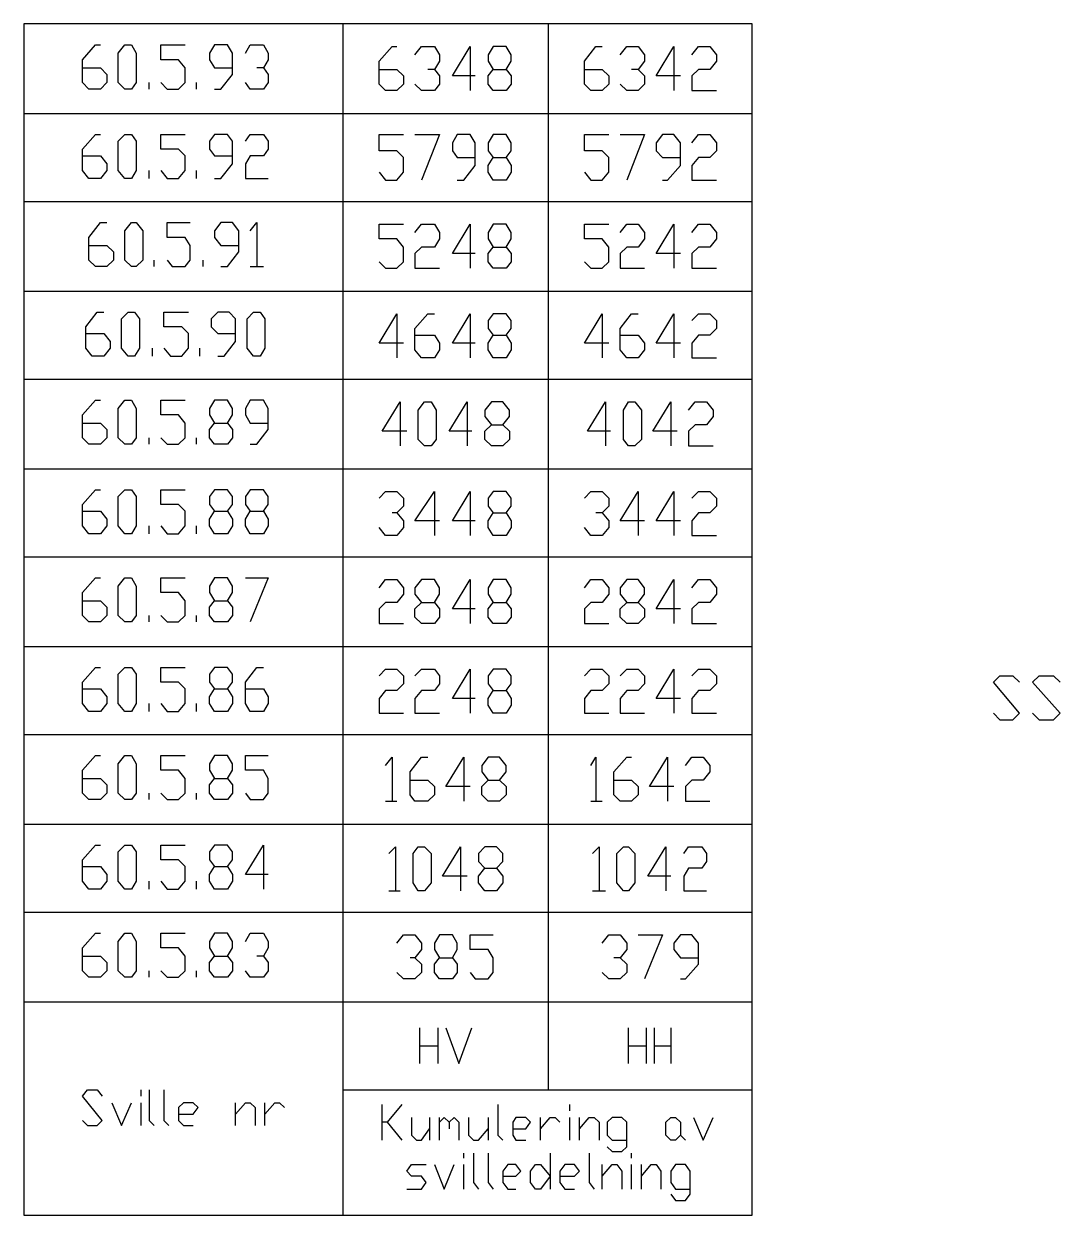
# Model space of a CAD drawing. Header units: millimetres. Extents: x -45 to 90, y -17 to 16.
# Drawn here: x -16.498 to -13.583, y -4.346 to -0.995 of the extents above; entities that cross this region are included whole.
import ezdxf

# ---------------------------------------------------------------- set-up
doc = ezdxf.new("R2010")
doc.units = ezdxf.units.MM
doc.layers.add('PDF_Geometry', color=7, linetype='Continuous')

msp = doc.modelspace()

# ---------------------------------------------------------------- linework, layer by layer
at = {"layer": 'PDF_Geometry', "lineweight": 25}
for points in [[(-14.4491, -0.9948), (-16.4982, -0.9948), (-16.4982, -4.3457), (-14.4491, -4.3457)], [(-16.214, -1.1781), (-16.2324, -1.1598), (-16.2324, -1.0773), (-16.214, -1.0543), (-16.1957, -1.0543), (-16.1819, -1.0773), (-16.1819, -1.1598), (-16.1957, -1.1781)], [(-16.214, -1.4302), (-16.2324, -1.4073), (-16.2324, -1.3248), (-16.214, -1.3065), (-16.1957, -1.3065), (-16.1819, -1.3248), (-16.1819, -1.4073), (-16.1957, -1.4302)], [(-16.1957, -1.6778), (-16.214, -1.6595), (-16.214, -1.5769), (-16.1957, -1.554), (-16.1819, -1.554), (-16.1636, -1.5769), (-16.1636, -1.6595), (-16.1819, -1.6778)], [(-16.2049, -1.9299), (-16.2232, -1.907), (-16.2232, -1.8245), (-16.2049, -1.8061), (-16.1865, -1.8061), (-16.1728, -1.8245), (-16.1728, -1.907), (-16.1865, -1.9299)], [(-15.8519, -1.9299), (-15.8702, -1.907), (-15.8702, -1.8245), (-15.8519, -1.8061), (-15.8335, -1.8061), (-15.8198, -1.8245), (-15.8198, -1.907), (-15.8335, -1.9299)], [(-16.214, -2.1775), (-16.2324, -2.1591), (-16.2324, -2.0766), (-16.214, -2.0537), (-16.1957, -2.0537), (-16.1819, -2.0766), (-16.1819, -2.1591), (-16.1957, -2.1775)], [(-15.3706, -2.182), (-15.3889, -2.1637), (-15.3889, -2.0812), (-15.3706, -2.0583), (-15.3522, -2.0583), (-15.3385, -2.0812), (-15.3385, -2.1637), (-15.3522, -2.182)], [(-14.7975, -2.182), (-14.8113, -2.1637), (-14.8113, -2.0812), (-14.7975, -2.0583), (-14.7792, -2.0583), (-14.7609, -2.0812), (-14.7609, -2.1637), (-14.7792, -2.182)], [(-16.214, -2.4296), (-16.2324, -2.4067), (-16.2324, -2.3241), (-16.214, -2.3058), (-16.1957, -2.3058), (-16.1819, -2.3241), (-16.1819, -2.4067), (-16.1957, -2.4296)], [(-16.214, -2.6771), (-16.2324, -2.6588), (-16.2324, -2.5763), (-16.214, -2.5534), (-16.1957, -2.5534), (-16.1819, -2.5763), (-16.1819, -2.6588), (-16.1957, -2.6771)], [(-16.214, -2.9293), (-16.2324, -2.9063), (-16.2324, -2.8238), (-16.214, -2.8055), (-16.1957, -2.8055), (-16.1819, -2.8238), (-16.1819, -2.9063), (-16.1957, -2.9293)], [(-16.214, -3.1768), (-16.2324, -3.1585), (-16.2324, -3.0759), (-16.214, -3.053), (-16.1957, -3.053), (-16.1819, -3.0759), (-16.1819, -3.1585), (-16.1957, -3.1768)], [(-16.214, -3.4289), (-16.2324, -3.406), (-16.2324, -3.3235), (-16.214, -3.3051), (-16.1957, -3.3051), (-16.1819, -3.3235), (-16.1819, -3.406), (-16.1957, -3.4289)], [(-15.3889, -3.4335), (-15.4026, -3.4106), (-15.4026, -3.3281), (-15.3889, -3.3097), (-15.3706, -3.3097), (-15.3522, -3.3281), (-15.3522, -3.4106), (-15.3706, -3.4335)], [(-14.8113, -3.4335), (-14.8296, -3.4106), (-14.8296, -3.3281), (-14.8113, -3.3097), (-14.7975, -3.3097), (-14.7792, -3.3281), (-14.7792, -3.4106), (-14.7975, -3.4335)], [(-16.214, -3.6765), (-16.2324, -3.6581), (-16.2324, -3.5756), (-16.214, -3.5527), (-16.1957, -3.5527), (-16.1819, -3.5756), (-16.1819, -3.6581), (-16.1957, -3.6765)], [(-14.6646, -4.1349), (-14.6783, -4.1349), (-14.6921, -4.1211), (-14.6921, -4.0845), (-14.6783, -4.0707), (-14.6646, -4.0707), (-14.6508, -4.0845), (-14.6508, -4.1211)], [(-15.0176, -4.2357), (-15.0451, -4.2724), (-15.0588, -4.2724), (-15.0726, -4.2541), (-15.0726, -4.222), (-15.0588, -4.2036), (-15.0451, -4.2036)]]:
    msp.add_lwpolyline(points, close=True, dxfattribs=at)
for points in [[(-15.5998, -4.3457), (-15.5998, -0.9948)], [(-15.0222, -3.9928), (-15.0222, -0.9948)], [(-16.3332, -1.1185), (-16.2828, -1.1185), (-16.2645, -1.1369), (-16.2645, -1.1598), (-16.2828, -1.1781), (-16.3149, -1.1781), (-16.3332, -1.1598), (-16.3332, -1.0956), (-16.2965, -1.0543), (-16.2828, -1.0543)], [(-16.1132, -1.1598), (-16.0948, -1.1781), (-16.0628, -1.1781), (-16.0444, -1.1598), (-16.0444, -1.1185), (-16.0628, -1.0956), (-16.1132, -1.0956), (-16.1132, -1.0543), (-16.0444, -1.0543)], [(-15.9619, -1.1781), (-15.9436, -1.1781), (-15.9115, -1.1369), (-15.9115, -1.0773), (-15.9252, -1.0543), (-15.9619, -1.0543), (-15.9757, -1.0773), (-15.9757, -1.0956), (-15.9619, -1.1185), (-15.9115, -1.1185)], [(-15.8748, -1.0773), (-15.8611, -1.0543), (-15.8244, -1.0543), (-15.8106, -1.0773), (-15.8106, -1.0956), (-15.8244, -1.1185), (-15.8427, -1.1185)], [(-15.4989, -1.1229), (-15.4485, -1.1229), (-15.4301, -1.1414), (-15.4301, -1.1644), (-15.4485, -1.1827), (-15.4806, -1.1827), (-15.4989, -1.1644), (-15.4989, -1.1002), (-15.4622, -1.0589), (-15.4485, -1.0589)], [(-15.3981, -1.0819), (-15.3797, -1.0589), (-15.343, -1.0589), (-15.3293, -1.0819), (-15.3293, -1.1002), (-15.343, -1.1229), (-15.3614, -1.1229)], [(-15.2284, -1.1414), (-15.2926, -1.1414), (-15.2422, -1.0589), (-15.2422, -1.1827)], [(-15.1413, -1.1229), (-15.1276, -1.1414), (-15.1276, -1.1644), (-15.1413, -1.1827), (-15.178, -1.1827), (-15.1918, -1.1644), (-15.1918, -1.1414), (-15.178, -1.1229), (-15.1413, -1.1229), (-15.1276, -1.1002), (-15.1276, -1.0819), (-15.1413, -1.0589), (-15.178, -1.0589), (-15.1918, -1.0819), (-15.1918, -1.1002), (-15.178, -1.1229)], [(-14.9213, -1.1229), (-14.8709, -1.1229), (-14.8525, -1.1414), (-14.8525, -1.1644), (-14.8709, -1.1827), (-14.903, -1.1827), (-14.9213, -1.1644), (-14.9213, -1.1002), (-14.8892, -1.0589), (-14.8709, -1.0589)], [(-14.8205, -1.0819), (-14.8021, -1.0589), (-14.77, -1.0589), (-14.7517, -1.0819), (-14.7517, -1.1002), (-14.77, -1.1229), (-14.7884, -1.1229)], [(-14.6508, -1.1414), (-14.7196, -1.1414), (-14.6692, -1.0589), (-14.6692, -1.1827)], [(-14.6188, -1.0819), (-14.6004, -1.0589), (-14.5683, -1.0589), (-14.55, -1.0819), (-14.55, -1.1002), (-14.5683, -1.1229), (-14.6004, -1.1229), (-14.6188, -1.1414), (-14.6188, -1.1827), (-14.55, -1.1827)], [(-15.8244, -1.1185), (-15.8106, -1.1369), (-15.8106, -1.1598), (-15.8244, -1.1781), (-15.8611, -1.1781), (-15.8748, -1.1598)], [(-15.343, -1.1229), (-15.3293, -1.1414), (-15.3293, -1.1644), (-15.343, -1.1827), (-15.3797, -1.1827), (-15.3981, -1.1644)], [(-14.77, -1.1229), (-14.7517, -1.1414), (-14.7517, -1.1644), (-14.77, -1.1827), (-14.8021, -1.1827), (-14.8205, -1.1644)], [(-16.1453, -1.1781), (-16.1453, -1.1598)], [(-16.0123, -1.1781), (-16.0123, -1.1598)], [(-16.4982, -1.2469), (-14.4491, -1.2469)], [(-16.3332, -1.3661), (-16.2828, -1.3661), (-16.2645, -1.389), (-16.2645, -1.4073), (-16.2828, -1.4302), (-16.3149, -1.4302), (-16.3332, -1.4073), (-16.3332, -1.3477), (-16.2965, -1.3065), (-16.2828, -1.3065)], [(-16.1132, -1.4073), (-16.0948, -1.4302), (-16.0628, -1.4302), (-16.0444, -1.4073), (-16.0444, -1.3661), (-16.0628, -1.3477), (-16.1132, -1.3477), (-16.1132, -1.3065), (-16.0444, -1.3065)], [(-15.9619, -1.4302), (-15.9436, -1.4302), (-15.9115, -1.389), (-15.9115, -1.3248), (-15.9252, -1.3065), (-15.9619, -1.3065), (-15.9757, -1.3248), (-15.9757, -1.3477), (-15.9619, -1.3661), (-15.9115, -1.3661)], [(-15.8748, -1.3248), (-15.8611, -1.3065), (-15.8244, -1.3065), (-15.8106, -1.3248), (-15.8106, -1.3477), (-15.8244, -1.3661), (-15.8611, -1.3661), (-15.8748, -1.389), (-15.8748, -1.4302), (-15.8106, -1.4302)], [(-15.4989, -1.4119), (-15.4806, -1.4348), (-15.4485, -1.4348), (-15.4301, -1.4119), (-15.4301, -1.3707), (-15.4485, -1.3521), (-15.4989, -1.3521), (-15.4989, -1.3065), (-15.4301, -1.3065)], [(-15.3981, -1.3065), (-15.3293, -1.3065), (-15.3797, -1.4348)], [(-15.2789, -1.4348), (-15.2605, -1.4348), (-15.2284, -1.3936), (-15.2284, -1.3294), (-15.2422, -1.3065), (-15.2789, -1.3065), (-15.2926, -1.3294), (-15.2926, -1.3521), (-15.2789, -1.3707), (-15.2284, -1.3707)], [(-15.1413, -1.3707), (-15.1276, -1.3936), (-15.1276, -1.4119), (-15.1413, -1.4348), (-15.178, -1.4348), (-15.1918, -1.4119), (-15.1918, -1.3936), (-15.178, -1.3707), (-15.1413, -1.3707), (-15.1276, -1.3521), (-15.1276, -1.3294), (-15.1413, -1.3065), (-15.178, -1.3065), (-15.1918, -1.3294), (-15.1918, -1.3521), (-15.178, -1.3707)], [(-14.9213, -1.4119), (-14.903, -1.4348), (-14.8709, -1.4348), (-14.8525, -1.4119), (-14.8525, -1.3707), (-14.8709, -1.3521), (-14.9213, -1.3521), (-14.9213, -1.3065), (-14.8525, -1.3065)], [(-14.8205, -1.3065), (-14.7517, -1.3065), (-14.8021, -1.4348)], [(-14.7013, -1.4348), (-14.6875, -1.4348), (-14.6508, -1.3936), (-14.6508, -1.3294), (-14.6692, -1.3065), (-14.7013, -1.3065), (-14.7196, -1.3294), (-14.7196, -1.3521), (-14.7013, -1.3707), (-14.6508, -1.3707)], [(-14.6188, -1.3294), (-14.6004, -1.3065), (-14.5683, -1.3065), (-14.55, -1.3294), (-14.55, -1.3521), (-14.5683, -1.3707), (-14.6004, -1.3707), (-14.6188, -1.3936), (-14.6188, -1.4348), (-14.55, -1.4348)], [(-16.1453, -1.4302), (-16.1453, -1.4073)], [(-16.0123, -1.4302), (-16.0123, -1.4073)], [(-16.4982, -1.4944), (-14.4491, -1.4944)], [(-16.3149, -1.6182), (-16.2645, -1.6182), (-16.2461, -1.6365), (-16.2461, -1.6595), (-16.2645, -1.6778), (-16.2965, -1.6778), (-16.3149, -1.6595), (-16.3149, -1.5953), (-16.2828, -1.554), (-16.2645, -1.554)], [(-16.0948, -1.6595), (-16.0811, -1.6778), (-16.0444, -1.6778), (-16.0307, -1.6595), (-16.0307, -1.6182), (-16.0444, -1.5953), (-16.0948, -1.5953), (-16.0948, -1.554), (-16.0307, -1.554)], [(-15.9436, -1.6778), (-15.9252, -1.6778), (-15.8931, -1.6365), (-15.8931, -1.5769), (-15.9115, -1.554), (-15.9436, -1.554), (-15.9619, -1.5769), (-15.9619, -1.5953), (-15.9436, -1.6182), (-15.8931, -1.6182)], [(-15.8611, -1.5769), (-15.8427, -1.554), (-15.8427, -1.6778)], [(-15.4989, -1.664), (-15.4806, -1.6824), (-15.4485, -1.6824), (-15.4301, -1.664), (-15.4301, -1.6228), (-15.4485, -1.5999), (-15.4989, -1.5999), (-15.4989, -1.5586), (-15.4301, -1.5586)], [(-15.3981, -1.5813), (-15.3797, -1.5586), (-15.343, -1.5586), (-15.3293, -1.5813), (-15.3293, -1.5999), (-15.343, -1.6228), (-15.3797, -1.6228), (-15.3981, -1.6411), (-15.3981, -1.6824), (-15.3293, -1.6824)], [(-15.2284, -1.6411), (-15.2926, -1.6411), (-15.2422, -1.5586), (-15.2422, -1.6824)], [(-15.1413, -1.6228), (-15.1276, -1.6411), (-15.1276, -1.664), (-15.1413, -1.6824), (-15.178, -1.6824), (-15.1918, -1.664), (-15.1918, -1.6411), (-15.178, -1.6228), (-15.1413, -1.6228), (-15.1276, -1.5999), (-15.1276, -1.5813), (-15.1413, -1.5586), (-15.178, -1.5586), (-15.1918, -1.5813), (-15.1918, -1.5999), (-15.178, -1.6228)], [(-14.9213, -1.664), (-14.903, -1.6824), (-14.8709, -1.6824), (-14.8525, -1.664), (-14.8525, -1.6228), (-14.8709, -1.5999), (-14.9213, -1.5999), (-14.9213, -1.5586), (-14.8525, -1.5586)], [(-14.8205, -1.5813), (-14.8021, -1.5586), (-14.77, -1.5586), (-14.7517, -1.5813), (-14.7517, -1.5999), (-14.77, -1.6228), (-14.8021, -1.6228), (-14.8205, -1.6411), (-14.8205, -1.6824), (-14.7517, -1.6824)], [(-14.6508, -1.6411), (-14.7196, -1.6411), (-14.6692, -1.5586), (-14.6692, -1.6824)], [(-14.6188, -1.5813), (-14.6004, -1.5586), (-14.5683, -1.5586), (-14.55, -1.5813), (-14.55, -1.5999), (-14.5683, -1.6228), (-14.6004, -1.6228), (-14.6188, -1.6411), (-14.6188, -1.6824), (-14.55, -1.6824)], [(-16.1315, -1.6778), (-16.1315, -1.6595)], [(-15.994, -1.6778), (-15.994, -1.6595)], [(-15.8611, -1.6778), (-15.8244, -1.6778)], [(-16.4982, -1.7465), (-14.4491, -1.7465)], [(-16.324, -1.8657), (-16.2736, -1.8657), (-16.2553, -1.8887), (-16.2553, -1.907), (-16.2736, -1.9299), (-16.3057, -1.9299), (-16.324, -1.907), (-16.324, -1.8474), (-16.292, -1.8061), (-16.2736, -1.8061)], [(-16.104, -1.907), (-16.0857, -1.9299), (-16.0536, -1.9299), (-16.0352, -1.907), (-16.0352, -1.8657), (-16.0536, -1.8474), (-16.104, -1.8474), (-16.104, -1.8061), (-16.0352, -1.8061)], [(-15.9527, -1.9299), (-15.9344, -1.9299), (-15.9023, -1.8887), (-15.9023, -1.8245), (-15.9206, -1.8061), (-15.9527, -1.8061), (-15.9711, -1.8245), (-15.9711, -1.8474), (-15.9527, -1.8657), (-15.9023, -1.8657)], [(-15.4301, -1.8932), (-15.4989, -1.8932), (-15.4485, -1.8105), (-15.4485, -1.9345)], [(-15.3981, -1.8703), (-15.343, -1.8703), (-15.3293, -1.8932), (-15.3293, -1.9116), (-15.343, -1.9345), (-15.3797, -1.9345), (-15.3981, -1.9116), (-15.3981, -1.852), (-15.3614, -1.8105), (-15.343, -1.8105)], [(-15.2284, -1.8932), (-15.2926, -1.8932), (-15.2422, -1.8105), (-15.2422, -1.9345)], [(-15.1413, -1.8703), (-15.1276, -1.8932), (-15.1276, -1.9116), (-15.1413, -1.9345), (-15.178, -1.9345), (-15.1918, -1.9116), (-15.1918, -1.8932), (-15.178, -1.8703), (-15.1413, -1.8703), (-15.1276, -1.852), (-15.1276, -1.8291), (-15.1413, -1.8105), (-15.178, -1.8105), (-15.1918, -1.8291), (-15.1918, -1.852), (-15.178, -1.8703)], [(-14.8525, -1.8932), (-14.9213, -1.8932), (-14.8709, -1.8105), (-14.8709, -1.9345)], [(-14.8205, -1.8703), (-14.77, -1.8703), (-14.7517, -1.8932), (-14.7517, -1.9116), (-14.77, -1.9345), (-14.8021, -1.9345), (-14.8205, -1.9116), (-14.8205, -1.852), (-14.7884, -1.8105), (-14.77, -1.8105)], [(-14.6508, -1.8932), (-14.7196, -1.8932), (-14.6692, -1.8105), (-14.6692, -1.9345)], [(-14.6188, -1.8291), (-14.6004, -1.8105), (-14.5683, -1.8105), (-14.55, -1.8291), (-14.55, -1.852), (-14.5683, -1.8703), (-14.6004, -1.8703), (-14.6188, -1.8932), (-14.6188, -1.9345), (-14.55, -1.9345)], [(-16.1361, -1.9299), (-16.1361, -1.907)], [(-16.0032, -1.9299), (-16.0032, -1.907)], [(-16.4982, -1.9941), (-14.4491, -1.9941)], [(-16.3332, -2.1179), (-16.2828, -2.1179), (-16.2645, -2.1362), (-16.2645, -2.1591), (-16.2828, -2.1775), (-16.3149, -2.1775), (-16.3332, -2.1591), (-16.3332, -2.0949), (-16.2965, -2.0537), (-16.2828, -2.0537)], [(-16.1132, -2.1591), (-16.0948, -2.1775), (-16.0628, -2.1775), (-16.0444, -2.1591), (-16.0444, -2.1179), (-16.0628, -2.0949), (-16.1132, -2.0949), (-16.1132, -2.0537), (-16.0444, -2.0537)], [(-15.9252, -2.1179), (-15.9115, -2.1362), (-15.9115, -2.1591), (-15.9252, -2.1775), (-15.9619, -2.1775), (-15.9757, -2.1591), (-15.9757, -2.1362), (-15.9619, -2.1179), (-15.9252, -2.1179), (-15.9115, -2.0949), (-15.9115, -2.0766), (-15.9252, -2.0537), (-15.9619, -2.0537), (-15.9757, -2.0766), (-15.9757, -2.0949), (-15.9619, -2.1179)], [(-15.8611, -2.1775), (-15.8427, -2.1775), (-15.8106, -2.1362), (-15.8106, -2.0766), (-15.8244, -2.0537), (-15.8611, -2.0537), (-15.8748, -2.0766), (-15.8748, -2.0949), (-15.8611, -2.1179), (-15.8106, -2.1179)], [(-15.421, -2.1408), (-15.4897, -2.1408), (-15.4393, -2.0583), (-15.4393, -2.182)], [(-15.2376, -2.1408), (-15.3018, -2.1408), (-15.2514, -2.0583), (-15.2514, -2.182)], [(-15.1505, -2.1224), (-15.1322, -2.1408), (-15.1322, -2.1637), (-15.1505, -2.182), (-15.1826, -2.182), (-15.2009, -2.1637), (-15.2009, -2.1408), (-15.1826, -2.1224), (-15.1505, -2.1224), (-15.1322, -2.0995), (-15.1322, -2.0812), (-15.1505, -2.0583), (-15.1826, -2.0583), (-15.2009, -2.0812), (-15.2009, -2.0995), (-15.1826, -2.1224)], [(-14.848, -2.1408), (-14.9121, -2.1408), (-14.8617, -2.0583), (-14.8617, -2.182)], [(-14.66, -2.1408), (-14.7288, -2.1408), (-14.6783, -2.0583), (-14.6783, -2.182)], [(-14.6279, -2.0812), (-14.6096, -2.0583), (-14.5775, -2.0583), (-14.5592, -2.0812), (-14.5592, -2.0995), (-14.5775, -2.1224), (-14.6096, -2.1224), (-14.6279, -2.1408), (-14.6279, -2.182), (-14.5592, -2.182)], [(-16.1453, -2.1775), (-16.1453, -2.1591)], [(-16.0123, -2.1775), (-16.0123, -2.1591)], [(-16.4982, -2.2462), (-14.4491, -2.2462)], [(-16.3332, -2.3654), (-16.2828, -2.3654), (-16.2645, -2.3883), (-16.2645, -2.4067), (-16.2828, -2.4296), (-16.3149, -2.4296), (-16.3332, -2.4067), (-16.3332, -2.3471), (-16.2965, -2.3058), (-16.2828, -2.3058)], [(-16.1132, -2.4067), (-16.0948, -2.4296), (-16.0628, -2.4296), (-16.0444, -2.4067), (-16.0444, -2.3654), (-16.0628, -2.3471), (-16.1132, -2.3471), (-16.1132, -2.3058), (-16.0444, -2.3058)], [(-15.9252, -2.3654), (-15.9115, -2.3883), (-15.9115, -2.4067), (-15.9252, -2.4296), (-15.9619, -2.4296), (-15.9757, -2.4067), (-15.9757, -2.3883), (-15.9619, -2.3654), (-15.9252, -2.3654), (-15.9115, -2.3471), (-15.9115, -2.3241), (-15.9252, -2.3058), (-15.9619, -2.3058), (-15.9757, -2.3241), (-15.9757, -2.3471), (-15.9619, -2.3654)], [(-15.8244, -2.3654), (-15.8106, -2.3883), (-15.8106, -2.4067), (-15.8244, -2.4296), (-15.8611, -2.4296), (-15.8748, -2.4067), (-15.8748, -2.3883), (-15.8611, -2.3654), (-15.8244, -2.3654), (-15.8106, -2.3471), (-15.8106, -2.3241), (-15.8244, -2.3058), (-15.8611, -2.3058), (-15.8748, -2.3241), (-15.8748, -2.3471), (-15.8611, -2.3654)], [(-15.4989, -2.3287), (-15.4806, -2.3104), (-15.4485, -2.3104), (-15.4301, -2.3287), (-15.4301, -2.3517), (-15.4485, -2.37), (-15.4622, -2.37)], [(-15.3293, -2.3929), (-15.3981, -2.3929), (-15.343, -2.3104), (-15.343, -2.4342)], [(-15.2284, -2.3929), (-15.2926, -2.3929), (-15.2422, -2.3104), (-15.2422, -2.4342)], [(-15.1413, -2.37), (-15.1276, -2.3929), (-15.1276, -2.4112), (-15.1413, -2.4342), (-15.178, -2.4342), (-15.1918, -2.4112), (-15.1918, -2.3929), (-15.178, -2.37), (-15.1413, -2.37), (-15.1276, -2.3517), (-15.1276, -2.3287), (-15.1413, -2.3104), (-15.178, -2.3104), (-15.1918, -2.3287), (-15.1918, -2.3517), (-15.178, -2.37)], [(-14.9213, -2.3287), (-14.903, -2.3104), (-14.8709, -2.3104), (-14.8525, -2.3287), (-14.8525, -2.3517), (-14.8709, -2.37), (-14.8892, -2.37)], [(-14.7517, -2.3929), (-14.8205, -2.3929), (-14.77, -2.3104), (-14.77, -2.4342)], [(-14.6508, -2.3929), (-14.7196, -2.3929), (-14.6692, -2.3104), (-14.6692, -2.4342)], [(-14.6188, -2.3287), (-14.6004, -2.3104), (-14.5683, -2.3104), (-14.55, -2.3287), (-14.55, -2.3517), (-14.5683, -2.37), (-14.6004, -2.37), (-14.6188, -2.3929), (-14.6188, -2.4342), (-14.55, -2.4342)], [(-15.4485, -2.37), (-15.4301, -2.3929), (-15.4301, -2.4112), (-15.4485, -2.4342), (-15.4806, -2.4342), (-15.4989, -2.4112)], [(-14.8709, -2.37), (-14.8525, -2.3929), (-14.8525, -2.4112), (-14.8709, -2.4342), (-14.903, -2.4342), (-14.9213, -2.4112)], [(-16.1453, -2.4296), (-16.1453, -2.4067)], [(-16.0123, -2.4296), (-16.0123, -2.4067)], [(-16.4982, -2.4938), (-14.4491, -2.4938)], [(-16.3332, -2.6175), (-16.2828, -2.6175), (-16.2645, -2.6359), (-16.2645, -2.6588), (-16.2828, -2.6771), (-16.3149, -2.6771), (-16.3332, -2.6588), (-16.3332, -2.5946), (-16.2965, -2.5534), (-16.2828, -2.5534)], [(-16.1132, -2.6588), (-16.0948, -2.6771), (-16.0628, -2.6771), (-16.0444, -2.6588), (-16.0444, -2.6175), (-16.0628, -2.5946), (-16.1132, -2.5946), (-16.1132, -2.5534), (-16.0444, -2.5534)], [(-15.9252, -2.6175), (-15.9115, -2.6359), (-15.9115, -2.6588), (-15.9252, -2.6771), (-15.9619, -2.6771), (-15.9757, -2.6588), (-15.9757, -2.6359), (-15.9619, -2.6175), (-15.9252, -2.6175), (-15.9115, -2.5946), (-15.9115, -2.5763), (-15.9252, -2.5534), (-15.9619, -2.5534), (-15.9757, -2.5763), (-15.9757, -2.5946), (-15.9619, -2.6175)], [(-15.8748, -2.5534), (-15.8106, -2.5534), (-15.8611, -2.6771)], [(-15.4989, -2.5809), (-15.4806, -2.5579), (-15.4485, -2.5579), (-15.4301, -2.5809), (-15.4301, -2.5992), (-15.4485, -2.6221), (-15.4806, -2.6221), (-15.4989, -2.6405), (-15.4989, -2.6817), (-15.4301, -2.6817)], [(-15.343, -2.6221), (-15.3293, -2.6405), (-15.3293, -2.6634), (-15.343, -2.6817), (-15.3797, -2.6817), (-15.3981, -2.6634), (-15.3981, -2.6405), (-15.3797, -2.6221), (-15.343, -2.6221), (-15.3293, -2.5992), (-15.3293, -2.5809), (-15.343, -2.5579), (-15.3797, -2.5579), (-15.3981, -2.5809), (-15.3981, -2.5992), (-15.3797, -2.6221)], [(-15.2284, -2.6405), (-15.2926, -2.6405), (-15.2422, -2.5579), (-15.2422, -2.6817)], [(-15.1413, -2.6221), (-15.1276, -2.6405), (-15.1276, -2.6634), (-15.1413, -2.6817), (-15.178, -2.6817), (-15.1918, -2.6634), (-15.1918, -2.6405), (-15.178, -2.6221), (-15.1413, -2.6221), (-15.1276, -2.5992), (-15.1276, -2.5809), (-15.1413, -2.5579), (-15.178, -2.5579), (-15.1918, -2.5809), (-15.1918, -2.5992), (-15.178, -2.6221)], [(-14.9213, -2.5809), (-14.903, -2.5579), (-14.8709, -2.5579), (-14.8525, -2.5809), (-14.8525, -2.5992), (-14.8709, -2.6221), (-14.903, -2.6221), (-14.9213, -2.6405), (-14.9213, -2.6817), (-14.8525, -2.6817)], [(-14.77, -2.6221), (-14.7517, -2.6405), (-14.7517, -2.6634), (-14.77, -2.6817), (-14.8021, -2.6817), (-14.8205, -2.6634), (-14.8205, -2.6405), (-14.8021, -2.6221), (-14.77, -2.6221), (-14.7517, -2.5992), (-14.7517, -2.5809), (-14.77, -2.5579), (-14.8021, -2.5579), (-14.8205, -2.5809), (-14.8205, -2.5992), (-14.8021, -2.6221)], [(-14.6508, -2.6405), (-14.7196, -2.6405), (-14.6692, -2.5579), (-14.6692, -2.6817)], [(-14.6188, -2.5809), (-14.6004, -2.5579), (-14.5683, -2.5579), (-14.55, -2.5809), (-14.55, -2.5992), (-14.5683, -2.6221), (-14.6004, -2.6221), (-14.6188, -2.6405), (-14.6188, -2.6817), (-14.55, -2.6817)], [(-16.1453, -2.6771), (-16.1453, -2.6588)], [(-16.0123, -2.6771), (-16.0123, -2.6588)], [(-16.4982, -2.7459), (-14.4491, -2.7459)], [(-16.3332, -2.8651), (-16.2828, -2.8651), (-16.2645, -2.888), (-16.2645, -2.9063), (-16.2828, -2.9293), (-16.3149, -2.9293), (-16.3332, -2.9063), (-16.3332, -2.8467), (-16.2965, -2.8055), (-16.2828, -2.8055)], [(-16.1132, -2.9063), (-16.0948, -2.9293), (-16.0628, -2.9293), (-16.0444, -2.9063), (-16.0444, -2.8651), (-16.0628, -2.8467), (-16.1132, -2.8467), (-16.1132, -2.8055), (-16.0444, -2.8055)], [(-15.9252, -2.8651), (-15.9115, -2.888), (-15.9115, -2.9063), (-15.9252, -2.9293), (-15.9619, -2.9293), (-15.9757, -2.9063), (-15.9757, -2.888), (-15.9619, -2.8651), (-15.9252, -2.8651), (-15.9115, -2.8467), (-15.9115, -2.8238), (-15.9252, -2.8055), (-15.9619, -2.8055), (-15.9757, -2.8238), (-15.9757, -2.8467), (-15.9619, -2.8651)], [(-15.8748, -2.8651), (-15.8244, -2.8651), (-15.8106, -2.888), (-15.8106, -2.9063), (-15.8244, -2.9293), (-15.8611, -2.9293), (-15.8748, -2.9063), (-15.8748, -2.8467), (-15.8427, -2.8055), (-15.8244, -2.8055)], [(-15.4989, -2.8284), (-15.4806, -2.8101), (-15.4485, -2.8101), (-15.4301, -2.8284), (-15.4301, -2.8513), (-15.4485, -2.8697), (-15.4806, -2.8697), (-15.4989, -2.8926), (-15.4989, -2.9338), (-15.4301, -2.9338)], [(-15.3981, -2.8284), (-15.3797, -2.8101), (-15.343, -2.8101), (-15.3293, -2.8284), (-15.3293, -2.8513), (-15.343, -2.8697), (-15.3797, -2.8697), (-15.3981, -2.8926), (-15.3981, -2.9338), (-15.3293, -2.9338)], [(-15.2284, -2.8926), (-15.2926, -2.8926), (-15.2422, -2.8101), (-15.2422, -2.9338)], [(-15.1413, -2.8697), (-15.1276, -2.8926), (-15.1276, -2.9109), (-15.1413, -2.9338), (-15.178, -2.9338), (-15.1918, -2.9109), (-15.1918, -2.8926), (-15.178, -2.8697), (-15.1413, -2.8697), (-15.1276, -2.8513), (-15.1276, -2.8284), (-15.1413, -2.8101), (-15.178, -2.8101), (-15.1918, -2.8284), (-15.1918, -2.8513), (-15.178, -2.8697)], [(-14.9213, -2.8284), (-14.903, -2.8101), (-14.8709, -2.8101), (-14.8525, -2.8284), (-14.8525, -2.8513), (-14.8709, -2.8697), (-14.903, -2.8697), (-14.9213, -2.8926), (-14.9213, -2.9338), (-14.8525, -2.9338)], [(-14.8205, -2.8284), (-14.8021, -2.8101), (-14.77, -2.8101), (-14.7517, -2.8284), (-14.7517, -2.8513), (-14.77, -2.8697), (-14.8021, -2.8697), (-14.8205, -2.8926), (-14.8205, -2.9338), (-14.7517, -2.9338)], [(-14.6508, -2.8926), (-14.7196, -2.8926), (-14.6692, -2.8101), (-14.6692, -2.9338)], [(-14.6188, -2.8284), (-14.6004, -2.8101), (-14.5683, -2.8101), (-14.55, -2.8284), (-14.55, -2.8513), (-14.5683, -2.8697), (-14.6004, -2.8697), (-14.6188, -2.8926), (-14.6188, -2.9338), (-14.55, -2.9338)], [(-13.7707, -2.9338), (-13.7524, -2.9522), (-13.7157, -2.9522), (-13.6973, -2.9338), (-13.7707, -2.8467), (-13.7524, -2.8284), (-13.7157, -2.8284), (-13.6973, -2.8467)], [(-13.6607, -2.9338), (-13.6423, -2.9522), (-13.6011, -2.9522), (-13.5827, -2.9338), (-13.6607, -2.8467), (-13.6423, -2.8284), (-13.6011, -2.8284), (-13.5827, -2.8467)], [(-16.1453, -2.9293), (-16.1453, -2.9063)], [(-16.0123, -2.9293), (-16.0123, -2.9063)], [(-16.4982, -2.9934), (-14.4491, -2.9934)], [(-16.3332, -3.1172), (-16.2828, -3.1172), (-16.2645, -3.1355), (-16.2645, -3.1585), (-16.2828, -3.1768), (-16.3149, -3.1768), (-16.3332, -3.1585), (-16.3332, -3.0943), (-16.2965, -3.053), (-16.2828, -3.053)], [(-16.1132, -3.1585), (-16.0948, -3.1768), (-16.0628, -3.1768), (-16.0444, -3.1585), (-16.0444, -3.1172), (-16.0628, -3.0943), (-16.1132, -3.0943), (-16.1132, -3.053), (-16.0444, -3.053)], [(-15.9252, -3.1172), (-15.9115, -3.1355), (-15.9115, -3.1585), (-15.9252, -3.1768), (-15.9619, -3.1768), (-15.9757, -3.1585), (-15.9757, -3.1355), (-15.9619, -3.1172), (-15.9252, -3.1172), (-15.9115, -3.0943), (-15.9115, -3.0759), (-15.9252, -3.053), (-15.9619, -3.053), (-15.9757, -3.0759), (-15.9757, -3.0943), (-15.9619, -3.1172)], [(-15.8748, -3.1585), (-15.8611, -3.1768), (-15.8244, -3.1768), (-15.8106, -3.1585), (-15.8106, -3.1172), (-15.8244, -3.0943), (-15.8748, -3.0943), (-15.8748, -3.053), (-15.8106, -3.053)], [(-15.4806, -3.0805), (-15.4622, -3.0576), (-15.4622, -3.1814)], [(-15.4118, -3.1218), (-15.3614, -3.1218), (-15.343, -3.1401), (-15.343, -3.163), (-15.3614, -3.1814), (-15.3981, -3.1814), (-15.4118, -3.163), (-15.4118, -3.0989), (-15.3797, -3.0576), (-15.3614, -3.0576)], [(-15.2422, -3.1401), (-15.311, -3.1401), (-15.2605, -3.0576), (-15.2605, -3.1814)], [(-15.1597, -3.1218), (-15.1413, -3.1401), (-15.1413, -3.163), (-15.1597, -3.1814), (-15.1918, -3.1814), (-15.2101, -3.163), (-15.2101, -3.1401), (-15.1918, -3.1218), (-15.1597, -3.1218), (-15.1413, -3.0989), (-15.1413, -3.0805), (-15.1597, -3.0576), (-15.1918, -3.0576), (-15.2101, -3.0805), (-15.2101, -3.0989), (-15.1918, -3.1218)], [(-14.903, -3.0805), (-14.8892, -3.0576), (-14.8892, -3.1814)], [(-14.8388, -3.1218), (-14.7884, -3.1218), (-14.77, -3.1401), (-14.77, -3.163), (-14.7884, -3.1814), (-14.8205, -3.1814), (-14.8388, -3.163), (-14.8388, -3.0989), (-14.8021, -3.0576), (-14.7884, -3.0576)], [(-14.6692, -3.1401), (-14.7379, -3.1401), (-14.6875, -3.0576), (-14.6875, -3.1814)], [(-14.6371, -3.0805), (-14.6188, -3.0576), (-14.5867, -3.0576), (-14.5683, -3.0805), (-14.5683, -3.0989), (-14.5867, -3.1218), (-14.6188, -3.1218), (-14.6371, -3.1401), (-14.6371, -3.1814), (-14.5683, -3.1814)], [(-16.1453, -3.1768), (-16.1453, -3.1585)], [(-16.0123, -3.1768), (-16.0123, -3.1585)], [(-15.4806, -3.1814), (-15.4485, -3.1814)], [(-14.903, -3.1814), (-14.8709, -3.1814)], [(-16.4982, -3.2456), (-14.4491, -3.2456)], [(-16.3332, -3.3647), (-16.2828, -3.3647), (-16.2645, -3.3877), (-16.2645, -3.406), (-16.2828, -3.4289), (-16.3149, -3.4289), (-16.3332, -3.406), (-16.3332, -3.3464), (-16.2965, -3.3051), (-16.2828, -3.3051)], [(-16.1132, -3.406), (-16.0948, -3.4289), (-16.0628, -3.4289), (-16.0444, -3.406), (-16.0444, -3.3647), (-16.0628, -3.3464), (-16.1132, -3.3464), (-16.1132, -3.3051), (-16.0444, -3.3051)], [(-15.9252, -3.3647), (-15.9115, -3.3877), (-15.9115, -3.406), (-15.9252, -3.4289), (-15.9619, -3.4289), (-15.9757, -3.406), (-15.9757, -3.3877), (-15.9619, -3.3647), (-15.9252, -3.3647), (-15.9115, -3.3464), (-15.9115, -3.3235), (-15.9252, -3.3051), (-15.9619, -3.3051), (-15.9757, -3.3235), (-15.9757, -3.3464), (-15.9619, -3.3647)], [(-15.8106, -3.3877), (-15.8748, -3.3877), (-15.8244, -3.3051), (-15.8244, -3.4289)], [(-15.4714, -3.3281), (-15.4531, -3.3097), (-15.4531, -3.4335)], [(-15.2514, -3.3922), (-15.3201, -3.3922), (-15.2697, -3.3097), (-15.2697, -3.4335)], [(-15.1689, -3.3693), (-15.1505, -3.3922), (-15.1505, -3.4106), (-15.1689, -3.4335), (-15.2009, -3.4335), (-15.2193, -3.4106), (-15.2193, -3.3922), (-15.2009, -3.3693), (-15.1689, -3.3693), (-15.1505, -3.351), (-15.1505, -3.3281), (-15.1689, -3.3097), (-15.2009, -3.3097), (-15.2193, -3.3281), (-15.2193, -3.351), (-15.2009, -3.3693)], [(-14.8984, -3.3281), (-14.8801, -3.3097), (-14.8801, -3.4335)], [(-14.6783, -3.3922), (-14.7425, -3.3922), (-14.6921, -3.3097), (-14.6921, -3.4335)], [(-14.6417, -3.3281), (-14.6279, -3.3097), (-14.5913, -3.3097), (-14.5775, -3.3281), (-14.5775, -3.351), (-14.5913, -3.3693), (-14.6279, -3.3693), (-14.6417, -3.3922), (-14.6417, -3.4335), (-14.5775, -3.4335)], [(-16.1453, -3.4289), (-16.1453, -3.406)], [(-16.0123, -3.4289), (-16.0123, -3.406)], [(-15.4714, -3.4335), (-15.4393, -3.4335)], [(-14.8984, -3.4335), (-14.8617, -3.4335)], [(-16.4982, -3.4931), (-14.4491, -3.4931)], [(-16.3332, -3.6169), (-16.2828, -3.6169), (-16.2645, -3.6352), (-16.2645, -3.6581), (-16.2828, -3.6765), (-16.3149, -3.6765), (-16.3332, -3.6581), (-16.3332, -3.5939), (-16.2965, -3.5527), (-16.2828, -3.5527)], [(-16.1132, -3.6581), (-16.0948, -3.6765), (-16.0628, -3.6765), (-16.0444, -3.6581), (-16.0444, -3.6169), (-16.0628, -3.5939), (-16.1132, -3.5939), (-16.1132, -3.5527), (-16.0444, -3.5527)], [(-15.9252, -3.6169), (-15.9115, -3.6352), (-15.9115, -3.6581), (-15.9252, -3.6765), (-15.9619, -3.6765), (-15.9757, -3.6581), (-15.9757, -3.6352), (-15.9619, -3.6169), (-15.9252, -3.6169), (-15.9115, -3.5939), (-15.9115, -3.5756), (-15.9252, -3.5527), (-15.9619, -3.5527), (-15.9757, -3.5756), (-15.9757, -3.5939), (-15.9619, -3.6169)], [(-15.8748, -3.5756), (-15.8611, -3.5527), (-15.8244, -3.5527), (-15.8106, -3.5756), (-15.8106, -3.5939), (-15.8244, -3.6169), (-15.8427, -3.6169)], [(-15.4485, -3.5802), (-15.4301, -3.5573), (-15.3981, -3.5573), (-15.3797, -3.5802), (-15.3797, -3.5985), (-15.3981, -3.6215), (-15.4118, -3.6215)], [(-15.2926, -3.6215), (-15.2789, -3.6398), (-15.2789, -3.6627), (-15.2926, -3.681), (-15.3293, -3.681), (-15.343, -3.6627), (-15.343, -3.6398), (-15.3293, -3.6215), (-15.2926, -3.6215), (-15.2789, -3.5985), (-15.2789, -3.5802), (-15.2926, -3.5573), (-15.3293, -3.5573), (-15.343, -3.5802), (-15.343, -3.5985), (-15.3293, -3.6215)], [(-15.2422, -3.6627), (-15.2284, -3.681), (-15.1918, -3.681), (-15.178, -3.6627), (-15.178, -3.6215), (-15.1918, -3.5985), (-15.2422, -3.5985), (-15.2422, -3.5573), (-15.178, -3.5573)], [(-14.8709, -3.5802), (-14.8525, -3.5573), (-14.8205, -3.5573), (-14.8021, -3.5802), (-14.8021, -3.5985), (-14.8205, -3.6215), (-14.8388, -3.6215)], [(-14.77, -3.5573), (-14.7013, -3.5573), (-14.7517, -3.681)], [(-14.6508, -3.681), (-14.6371, -3.681), (-14.6004, -3.6398), (-14.6004, -3.5802), (-14.6188, -3.5573), (-14.6508, -3.5573), (-14.6692, -3.5802), (-14.6692, -3.5985), (-14.6508, -3.6215), (-14.6004, -3.6215)], [(-15.8244, -3.6169), (-15.8106, -3.6352), (-15.8106, -3.6581), (-15.8244, -3.6765), (-15.8611, -3.6765), (-15.8748, -3.6581)], [(-15.3981, -3.6215), (-15.3797, -3.6398), (-15.3797, -3.6627), (-15.3981, -3.681), (-15.4301, -3.681), (-15.4485, -3.6627)], [(-14.8205, -3.6215), (-14.8021, -3.6398), (-14.8021, -3.6627), (-14.8205, -3.681), (-14.8525, -3.681), (-14.8709, -3.6627)], [(-16.1453, -3.6765), (-16.1453, -3.6581)], [(-16.0123, -3.6765), (-16.0123, -3.6581)], [(-16.4982, -3.7452), (-14.4491, -3.7452)], [(-15.3843, -3.9194), (-15.3843, -3.8186)], [(-15.3339, -3.8186), (-15.3339, -3.9194)], [(-15.311, -3.8186), (-15.2743, -3.9194), (-15.2376, -3.8186)], [(-14.7975, -3.9194), (-14.7975, -3.8186)], [(-14.7471, -3.8186), (-14.7471, -3.9194)], [(-14.7242, -3.9194), (-14.7242, -3.8186)], [(-14.6783, -3.8186), (-14.6783, -3.9194)], [(-15.3843, -3.869), (-15.3339, -3.869)], [(-14.7975, -3.869), (-14.7471, -3.869)], [(-14.7242, -3.869), (-14.6783, -3.869)], [(-16.3332, -4.0799), (-16.3195, -4.0936), (-16.292, -4.0936), (-16.2782, -4.0799), (-16.3332, -4.0111), (-16.3195, -3.9928), (-16.292, -3.9928), (-16.2782, -4.0111)], [(-16.1682, -4.0111), (-16.1682, -3.9928)], [(-16.1453, -3.9928), (-16.1453, -4.0799), (-16.1315, -4.0936)], [(-16.104, -3.9928), (-16.104, -4.0799), (-16.0903, -4.0936)], [(-15.5998, -3.9928), (-14.4491, -3.9928)], [(-16.2507, -4.0294), (-16.2232, -4.0936), (-16.1957, -4.0294)], [(-16.1682, -4.0936), (-16.1682, -4.0294)], [(-16.0628, -4.0615), (-16.0215, -4.0615), (-16.0077, -4.0432), (-16.0215, -4.0294), (-16.049, -4.0294), (-16.0628, -4.0432), (-16.0628, -4.0799), (-16.049, -4.0936), (-16.0215, -4.0936)], [(-15.9023, -4.0936), (-15.9023, -4.0294)], [(-15.9023, -4.0615), (-15.8748, -4.0294), (-15.8611, -4.0294), (-15.8473, -4.0432), (-15.8473, -4.0936)], [(-15.8198, -4.0936), (-15.8198, -4.0294)], [(-15.8198, -4.0615), (-15.7923, -4.0294), (-15.7785, -4.0294), (-15.7648, -4.0432)], [(-15.4897, -4.1349), (-15.4897, -4.034)], [(-15.4347, -4.034), (-15.476, -4.0845), (-15.4897, -4.0845)], [(-15.1643, -4.034), (-15.1643, -4.1211), (-15.1505, -4.1349)], [(-14.9626, -4.0524), (-14.9626, -4.034)], [(-15.476, -4.0845), (-15.4347, -4.1349)], [(-15.4072, -4.0707), (-15.4072, -4.1211), (-15.3935, -4.1349), (-15.3797, -4.1349), (-15.3568, -4.1026)], [(-15.3568, -4.0707), (-15.3568, -4.1349)], [(-15.3293, -4.1349), (-15.3293, -4.0707)], [(-15.3293, -4.0845), (-15.3155, -4.0707), (-15.3018, -4.0845), (-15.3018, -4.1026)], [(-15.3018, -4.0845), (-15.288, -4.0707), (-15.2743, -4.0845), (-15.2743, -4.1349)], [(-15.2468, -4.0707), (-15.2468, -4.1211), (-15.233, -4.1349), (-15.2193, -4.1349), (-15.1918, -4.1026)], [(-15.1918, -4.0707), (-15.1918, -4.1349)], [(-15.123, -4.1026), (-15.0863, -4.1026), (-15.0726, -4.0845), (-15.0863, -4.0707), (-15.1138, -4.0707), (-15.123, -4.0845), (-15.123, -4.1211), (-15.1138, -4.1349), (-15.0863, -4.1349)], [(-15.0451, -4.1349), (-15.0451, -4.0707)], [(-15.0451, -4.1026), (-15.0176, -4.0707), (-15.0038, -4.0707), (-14.9901, -4.0845)], [(-14.9626, -4.1349), (-14.9626, -4.0707)], [(-14.9351, -4.1349), (-14.9351, -4.0707)], [(-14.9351, -4.1026), (-14.9076, -4.0707), (-14.8938, -4.0707), (-14.8801, -4.0845), (-14.8801, -4.1349)], [(-14.8571, -4.1532), (-14.8434, -4.167), (-14.8159, -4.167), (-14.8021, -4.1532), (-14.8021, -4.0845), (-14.8159, -4.0707), (-14.8434, -4.0707), (-14.8571, -4.0845), (-14.8571, -4.1211), (-14.8434, -4.1349), (-14.8021, -4.1349)], [(-14.6142, -4.0707), (-14.5867, -4.1349), (-14.5592, -4.0707)], [(-14.6508, -4.1211), (-14.6371, -4.1349)], [(-15.2605, -4.1853), (-15.2605, -4.1715)], [(-15.233, -4.1715), (-15.233, -4.2541), (-15.2193, -4.2724)], [(-15.1918, -4.1715), (-15.1918, -4.2541), (-15.178, -4.2724)], [(-15.0176, -4.1715), (-15.0176, -4.2724)], [(-14.9076, -4.1715), (-14.9076, -4.2541), (-14.8938, -4.2724)], [(-14.7884, -4.1853), (-14.7884, -4.1715)], [(-15.421, -4.2724), (-15.3797, -4.2724), (-15.366, -4.2541), (-15.3797, -4.2357), (-15.4072, -4.2357), (-15.421, -4.222), (-15.4072, -4.2036), (-15.366, -4.2036)], [(-15.343, -4.2036), (-15.3155, -4.2724), (-15.288, -4.2036)], [(-15.2605, -4.2724), (-15.2605, -4.2036)], [(-15.1505, -4.2357), (-15.1138, -4.2357), (-15.1001, -4.222), (-15.1138, -4.2036), (-15.1368, -4.2036), (-15.1505, -4.222), (-15.1505, -4.2541), (-15.1368, -4.2724), (-15.1138, -4.2724)], [(-14.9901, -4.2357), (-14.9488, -4.2357), (-14.9351, -4.222), (-14.9488, -4.2036), (-14.9763, -4.2036), (-14.9901, -4.222), (-14.9901, -4.2541), (-14.9763, -4.2724), (-14.9488, -4.2724)], [(-14.8709, -4.2724), (-14.8709, -4.2036)], [(-14.8709, -4.2357), (-14.8434, -4.2036), (-14.8296, -4.2036), (-14.8159, -4.222), (-14.8159, -4.2724)], [(-14.7884, -4.2724), (-14.7884, -4.2036)], [(-14.7609, -4.2724), (-14.7609, -4.2036)], [(-14.7609, -4.2357), (-14.7334, -4.2036), (-14.7196, -4.2036), (-14.7059, -4.222), (-14.7059, -4.2724)], [(-14.6783, -4.2862), (-14.6646, -4.3045), (-14.6371, -4.3045), (-14.6233, -4.2862), (-14.6233, -4.222), (-14.6371, -4.2036), (-14.6646, -4.2036), (-14.6783, -4.222), (-14.6783, -4.2541), (-14.6646, -4.2724), (-14.6233, -4.2724)]]:
    msp.add_lwpolyline(points, dxfattribs=at)

doc.saveas('drawing.dxf')
